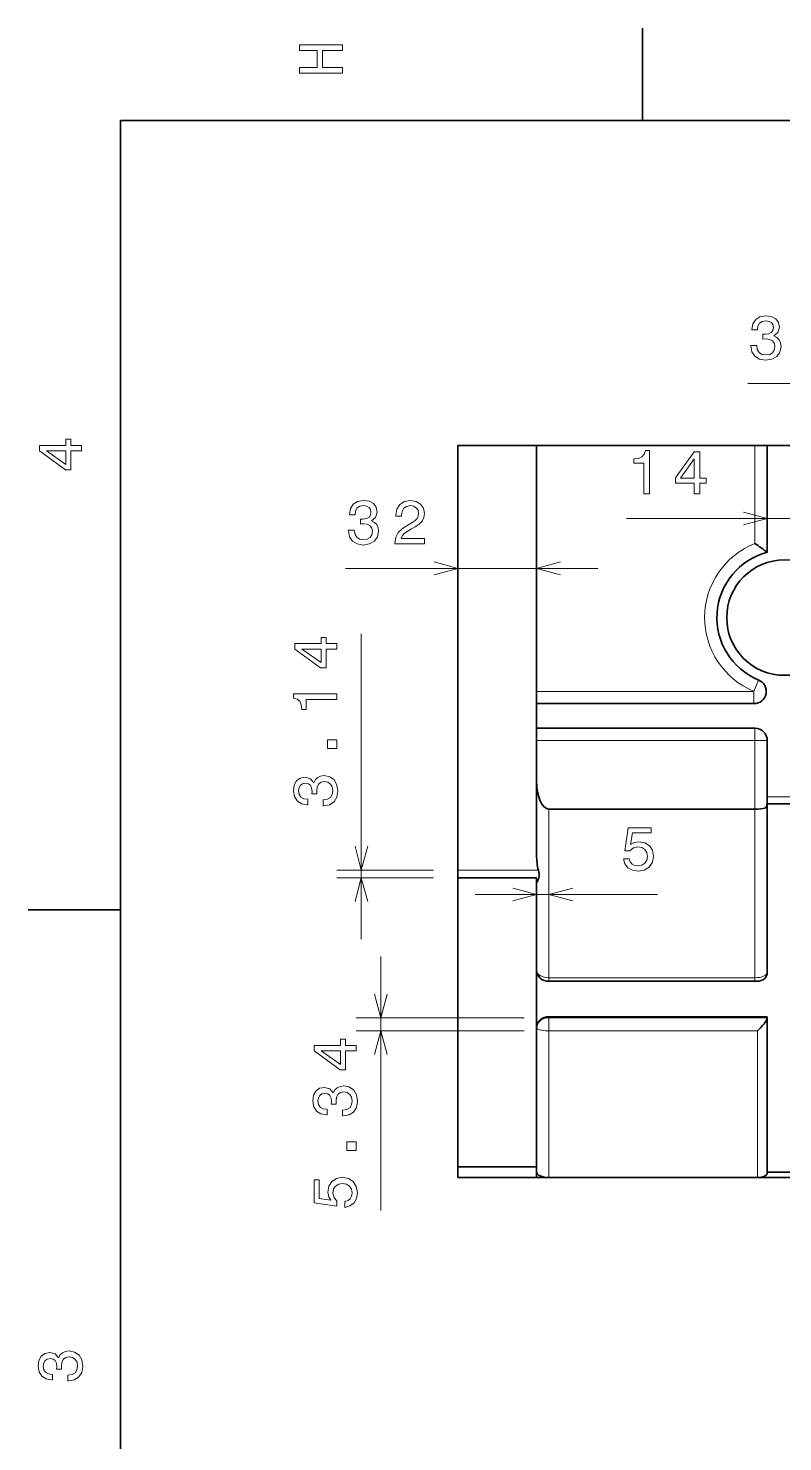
# Model space of a CAD drawing. Extents: x 0 to 420, y 0 to 297.
# Drawn here: x 2.5 to 63.9, y 179.4 to 294.5 of the extents above; entities that cross this region are included whole.
import ezdxf

# ---------------------------------------------------------------- set-up
doc = ezdxf.new("R2010")
doc.units = 0

msp = doc.modelspace()

# ---------------------------------------------------------------- linework, layer by layer
at = {"color": 7, "lineweight": 35, "ltscale": 0.1875}
for p, q in [((52.5, 287), (52.5, 294.5)), ((10, 222.7), (2.5, 222.7))]:
    msp.add_line(p, q, dxfattribs=at)
at = {"color": 7, "lineweight": 35}
for p, q in [((410, 287), (10, 287)), ((10, 287), (10, 10)), ((37.48, 260.52), (37.48, 225.94)), ((43.88, 260.52), (43.88, 227.14)), ((37.48, 225.31), (37.48, 201.76)), ((43.88, 225.31), (43.88, 201.76))]:
    msp.add_line(p, q, dxfattribs=at)
at = {"color": 7, "lineweight": 13, "ltscale": 0.444301}
msp.add_line((61.09, 265.56), (78.86, 265.56), dxfattribs=at)
at = {"color": 7, "lineweight": 35, "ltscale": 0.159981}
for p, q in [((43.88, 260.52), (37.48, 260.52)), ((37.48, 225.31), (43.88, 225.31)), ((43.88, 201.76), (37.48, 201.76))]:
    msp.add_line(p, q, dxfattribs=at)
at = {"color": 7, "lineweight": 35, "ltscale": 0.444368}
for p, q in [((61.66, 260.52), (43.88, 260.52)), ((61.66, 237.49), (43.88, 237.49)), ((62.66, 213.99), (44.88, 213.99))]:
    msp.add_line(p, q, dxfattribs=at)
at = {"color": 7, "lineweight": 35, "ltscale": 0.025}
for p, q in [((62.66, 260.52), (61.66, 260.52)), ((43.88, 200.9), (44.88, 200.9))]:
    msp.add_line(p, q, dxfattribs=at)
at = {"color": 7, "lineweight": 13, "ltscale": 0.199698}
msp.add_line((61.66, 260.52), (61.66, 252.54), dxfattribs=at)
at = {"color": 7, "lineweight": 35, "ltscale": 0.07}
for p, q in [((62.66, 260.52), (65.46, 260.52)), ((62.66, 231.33), (65.46, 231.33)), ((62.66, 201.33), (65.46, 201.33)), ((62.66, 200.9), (65.46, 200.9))]:
    msp.add_line(p, q, dxfattribs=at)
at = {"color": 7, "lineweight": 35, "ltscale": 0.217744}
msp.add_line((62.66, 260.52), (62.66, 251.81), dxfattribs=at)
at = {"color": 7, "lineweight": 13, "ltscale": 0.481656}
msp.add_line((51.19, 254.58), (70.46, 254.58), dxfattribs=at)
at = {"color": 7, "lineweight": 13}
for p, q in [((28.33, 250.51), (48.88, 250.51)), ((29.61, 220.31), (29.61, 245.18)), ((31.19, 198.2), (31.19, 218.91))]:
    msp.add_line(p, q, dxfattribs=at)
at = {"color": 7, "lineweight": 13, "ltscale": 0.025}
for p, q in [((61.58, 240.49), (61.96, 241.41)), ((61.58, 240.49), (61.58, 239.49)), ((61.66, 236.49), (61.66, 237.49)), ((62.66, 236.49), (61.66, 236.49))]:
    msp.add_line(p, q, dxfattribs=at)
at = {"color": 7, "lineweight": 13, "ltscale": 0.442427}
msp.add_line((43.88, 240.49), (61.58, 240.49), dxfattribs=at)
at = {"color": 7, "lineweight": 35, "ltscale": 0.442427}
msp.add_line((43.88, 239.49), (61.58, 239.49), dxfattribs=at)
at = {"color": 7, "lineweight": 13, "ltscale": 0.444368}
for p, q in [((61.66, 236.49), (43.88, 236.49)), ((62.66, 213.91), (44.88, 213.91))]:
    msp.add_line(p, q, dxfattribs=at)
at = {"color": 7, "lineweight": 13, "ltscale": 0.139768}
msp.add_line((61.66, 236.49), (61.66, 230.9), dxfattribs=at)
at = {"color": 7, "lineweight": 35, "ltscale": 0.114768}
msp.add_line((62.66, 236.49), (62.66, 231.9), dxfattribs=at)
at = {"color": 7, "lineweight": 13, "ltscale": 0.07}
msp.add_line((62.66, 231.9), (65.46, 231.9), dxfattribs=at)
at = {"color": 7, "lineweight": 13, "ltscale": 0.343353}
for p, q in [((44.88, 230.9), (44.88, 217.16)), ((61.66, 230.9), (61.66, 217.16))]:
    msp.add_line(p, q, dxfattribs=at)
at = {"color": 7, "lineweight": 35, "ltscale": 0.419368}
msp.add_line((61.66, 230.9), (44.88, 230.9), dxfattribs=at)
at = {"color": 7, "lineweight": 35, "ltscale": 0.343353}
msp.add_line((62.66, 231.33), (62.66, 217.6), dxfattribs=at)
at = {"color": 7, "lineweight": 13, "ltscale": 0.196762}
for p, q in [((35.48, 225.94), (27.61, 225.94)), ((35.48, 225.31), (27.61, 225.31))]:
    msp.add_line(p, q, dxfattribs=at)
at = {"color": 7, "lineweight": 35, "ltscale": 0.015701}
msp.add_line((37.48, 225.31), (37.48, 225.94), dxfattribs=at)
at = {"color": 7, "lineweight": 13, "ltscale": 0.163608}
msp.add_line((44.03, 225.94), (37.48, 225.94), dxfattribs=at)
at = {"color": 7, "lineweight": 13, "ltscale": 0.079766}
msp.add_line((43.88, 225.14), (43.88, 221.95), dxfattribs=at)
at = {"color": 7, "lineweight": 13, "ltscale": 0.371135}
msp.add_line((38.88, 223.95), (53.73, 223.95), dxfattribs=at)
at = {"color": 7, "lineweight": 13, "ltscale": 0.419368}
msp.add_line((44.88, 217.16), (61.66, 217.16), dxfattribs=at)
at = {"color": 7, "lineweight": 13, "ltscale": 0.007159}
for p, q in [((44.88, 216.88), (44.88, 217.16)), ((61.66, 217.16), (61.66, 216.88))]:
    msp.add_line(p, q, dxfattribs=at)
at = {"color": 7, "lineweight": 35, "ltscale": 0.424368}
for p, q in [((44.88, 216.88), (61.86, 216.88)), ((61.86, 200.9), (44.88, 200.9))]:
    msp.add_line(p, q, dxfattribs=at)
at = {"color": 7, "lineweight": 13, "ltscale": 0.342264}
for p, q in [((42.88, 213.91), (29.19, 213.91)), ((42.88, 212.84), (29.19, 212.84))]:
    msp.add_line(p, q, dxfattribs=at)
at = {"color": 7, "lineweight": 13, "ltscale": 0.002172}
msp.add_line((44.88, 213.91), (44.88, 213.99), dxfattribs=at)
at = {"color": 7, "lineweight": 13, "ltscale": 0.026701}
msp.add_line((44.88, 212.84), (44.88, 213.91), dxfattribs=at)
at = {"color": 7, "lineweight": 35, "ltscale": 0.316569}
msp.add_line((62.66, 213.99), (62.66, 201.33), dxfattribs=at)
at = {"color": 7, "lineweight": 13, "ltscale": 0.424368}
msp.add_line((61.86, 212.84), (44.88, 212.84), dxfattribs=at)
at = {"color": 7, "lineweight": 13, "ltscale": 0.298553}
for p, q in [((44.88, 212.84), (44.88, 200.9)), ((61.86, 212.84), (61.86, 200.9))]:
    msp.add_line(p, q, dxfattribs=at)
at = {"color": 7, "lineweight": 35, "ltscale": 0.021713}
for p, q in [((37.48, 201.76), (37.48, 200.9)), ((43.88, 201.76), (43.88, 200.9))]:
    msp.add_line(p, q, dxfattribs=at)
at = {"color": 7, "lineweight": 35, "ltscale": 0.15998}
msp.add_line((37.48, 200.9), (43.88, 200.9), dxfattribs=at)
at = {"color": 7, "lineweight": 35, "ltscale": 0.02}
msp.add_line((61.86, 200.9), (62.66, 200.9), dxfattribs=at)
at = {"color": 7, "lineweight": 35, "ltscale": 0.002171}
msp.add_line((62.66, 201.24), (62.66, 201.33), dxfattribs=at)
at = {"color": 7, "lineweight": 13}
for points in [[(28.08, 290.83), (28.08, 291.3), (26.44, 291.3), (26.44, 292.7), (28.08, 292.7), (28.08, 293.16), (24.58, 293.16), (24.58, 292.7), (26.01, 292.7), (26.01, 291.3), (24.58, 291.3), (24.58, 290.83)], [(61.33, 268.66), (61.33, 268.63), (61.41, 268.14), (61.65, 267.78), (62.02, 267.55), (62.52, 267.46), (63.04, 267.55), (63.44, 267.77), (63.69, 268.12), (63.78, 268.58), (63.74, 268.87), (63.63, 269.12), (63.45, 269.3), (63.2, 269.44), (63.53, 269.71), (63.65, 270.14), (63.57, 270.54), (63.36, 270.84), (63, 271.02), (62.52, 271.09), (62.06, 271.01), (61.72, 270.79), (61.49, 270.43), (61.41, 269.96), (61.41, 269.93), (61.86, 269.93), (61.9, 270.25), (62.03, 270.48), (62.25, 270.62), (62.54, 270.67), (62.81, 270.63), (63, 270.53), (63.11, 270.36), (63.16, 270.12), (63.11, 269.88), (62.99, 269.71), (62.78, 269.61), (62.49, 269.58), (62.3, 269.58), (62.3, 269.19), (62.54, 269.2), (62.86, 269.15), (63.1, 269.03), (63.24, 268.83), (63.29, 268.58), (63.23, 268.28), (63.09, 268.07), (62.86, 267.93), (62.55, 267.89), (62.23, 267.94), (62, 268.09), (61.85, 268.33), (61.8, 268.66)], [(6.83, 260.08), (6.83, 260.53), (5.97, 260.53), (5.97, 261.03), (5.56, 261.03), (5.56, 260.53), (3.41, 260.53), (3.41, 260.07), (5.52, 258.54), (5.97, 258.54), (5.97, 260.08)], [(5.56, 258.96), (3.99, 260.08), (5.56, 260.08)], [(52.62, 256.58), (53.08, 256.58), (53.08, 260.11), (52.74, 260.11), (52.64, 259.8), (52.46, 259.59), (52.19, 259.47), (51.8, 259.43), (51.8, 259.07), (52.62, 259.07)], [(56.72, 256.58), (57.18, 256.58), (57.18, 257.45), (57.68, 257.45), (57.68, 257.85), (57.18, 257.85), (57.18, 260.01), (56.72, 260.01), (55.19, 257.89), (55.19, 257.45), (56.72, 257.45)], [(55.61, 257.85), (56.72, 259.42), (56.72, 257.85)], [(28.58, 253.61), (28.58, 253.58), (28.66, 253.09), (28.89, 252.73), (29.27, 252.5), (29.76, 252.41), (30.29, 252.5), (30.68, 252.72), (30.93, 253.07), (31.02, 253.53), (30.98, 253.82), (30.87, 254.07), (30.69, 254.25), (30.45, 254.39), (30.77, 254.66), (30.89, 255.09), (30.82, 255.49), (30.6, 255.78), (30.25, 255.97), (29.76, 256.04), (29.31, 255.96), (28.96, 255.73), (28.73, 255.38), (28.66, 254.91), (28.66, 254.88), (29.11, 254.88), (29.15, 255.2), (29.28, 255.43), (29.49, 255.57), (29.79, 255.62), (30.05, 255.58), (30.24, 255.48), (30.36, 255.31), (30.4, 255.07), (30.36, 254.83), (30.24, 254.66), (30.02, 254.56), (29.74, 254.53), (29.54, 254.53), (29.54, 254.14), (29.79, 254.15), (30.1, 254.1), (30.34, 253.98), (30.48, 253.78), (30.53, 253.53), (30.48, 253.23), (30.33, 253.02), (30.1, 252.88), (29.79, 252.83), (29.47, 252.88), (29.24, 253.04), (29.1, 253.28), (29.04, 253.61)], [(32.35, 252.51), (34.76, 252.51), (34.76, 252.95), (32.86, 252.95), (32.96, 253.18), (33.14, 253.38), (33.7, 253.74), (34, 253.89), (34.33, 254.11), (34.57, 254.36), (34.71, 254.66), (34.76, 254.99), (34.67, 255.42), (34.44, 255.75), (34.07, 255.96), (33.6, 256.04), (33.12, 255.95), (32.75, 255.71), (32.51, 255.34), (32.43, 254.84), (32.43, 254.77), (32.89, 254.77), (32.89, 254.81), (32.94, 255.15), (33.07, 255.4), (33.29, 255.56), (33.58, 255.62), (33.87, 255.57), (34.09, 255.44), (34.23, 255.25), (34.28, 255), (34.24, 254.77), (34.15, 254.57), (33.99, 254.4), (33.76, 254.25), (33.47, 254.09), (32.97, 253.77), (32.62, 253.44), (32.42, 253.04), (32.35, 252.53)], [(27.61, 243.94), (27.61, 244.39), (26.75, 244.39), (26.75, 244.89), (26.34, 244.89), (26.34, 244.39), (24.19, 244.39), (24.19, 243.94), (26.3, 242.4), (26.75, 242.4), (26.75, 243.94)], [(26.34, 242.83), (24.77, 243.94), (26.34, 243.94)], [(27.61, 239.84), (27.61, 240.29), (24.09, 240.29), (24.09, 239.95), (24.4, 239.86), (24.6, 239.68), (24.72, 239.4), (24.76, 239.02), (25.12, 239.02), (25.12, 239.84)], [(27.61, 235.84), (27.61, 236.54), (26.86, 236.54), (26.86, 235.84)], [(26.51, 231.18), (26.55, 231.18), (27.03, 231.26), (27.4, 231.5), (27.63, 231.87), (27.71, 232.37), (27.63, 232.89), (27.41, 233.29), (27.05, 233.54), (26.6, 233.63), (26.3, 233.59), (26.06, 233.48), (25.87, 233.3), (25.74, 233.05), (25.47, 233.38), (25.03, 233.5), (24.64, 233.42), (24.34, 233.21), (24.15, 232.85), (24.09, 232.37), (24.17, 231.92), (24.39, 231.57), (24.74, 231.34), (25.21, 231.26), (25.25, 231.26), (25.25, 231.71), (24.93, 231.75), (24.69, 231.88), (24.55, 232.1), (24.5, 232.39), (24.54, 232.66), (24.65, 232.85), (24.82, 232.96), (25.05, 233.01), (25.3, 232.96), (25.47, 232.84), (25.57, 232.63), (25.6, 232.34), (25.59, 232.15), (25.99, 232.15), (25.98, 232.39), (26.03, 232.71), (26.15, 232.95), (26.34, 233.09), (26.6, 233.14), (26.89, 233.09), (27.11, 232.94), (27.25, 232.71), (27.29, 232.4), (27.24, 232.08), (27.09, 231.85), (26.85, 231.7), (26.51, 231.65)], [(50.96, 226.86), (51.07, 226.44), (51.32, 226.12), (51.68, 225.92), (52.15, 225.84), (52.65, 225.94), (53.05, 226.18), (53.31, 226.58), (53.4, 227.08), (53.32, 227.55), (53.07, 227.92), (52.69, 228.15), (52.21, 228.24), (51.83, 228.18), (51.54, 228.01), (51.68, 228.96), (53.21, 228.96), (53.21, 229.37), (51.34, 229.37), (51.06, 227.51), (51.46, 227.51), (51.76, 227.75), (52.13, 227.84), (52.45, 227.78), (52.7, 227.62), (52.86, 227.37), (52.91, 227.05), (52.86, 226.74), (52.69, 226.49), (52.45, 226.33), (52.13, 226.28), (51.86, 226.31), (51.66, 226.43), (51.5, 226.61), (51.43, 226.86)], [(29.19, 211.2), (29.19, 211.65), (28.33, 211.65), (28.33, 212.15), (27.92, 212.15), (27.92, 211.65), (25.77, 211.65), (25.77, 211.2), (27.88, 209.66), (28.33, 209.66), (28.33, 211.2)], [(27.92, 210.09), (26.35, 211.2), (27.92, 211.2)], [(28.09, 205.92), (28.13, 205.92), (28.61, 206), (28.98, 206.23), (29.21, 206.61), (29.29, 207.1), (29.21, 207.63), (28.99, 208.02), (28.63, 208.27), (28.18, 208.36), (27.88, 208.32), (27.64, 208.21), (27.45, 208.03), (27.32, 207.79), (27.04, 208.12), (26.61, 208.23), (26.22, 208.16), (25.92, 207.94), (25.73, 207.59), (25.67, 207.1), (25.75, 206.65), (25.97, 206.3), (26.32, 206.07), (26.79, 206), (26.83, 206), (26.83, 206.45), (26.5, 206.49), (26.27, 206.62), (26.13, 206.83), (26.08, 207.13), (26.12, 207.39), (26.23, 207.58), (26.4, 207.7), (26.63, 207.74), (26.88, 207.7), (27.04, 207.58), (27.15, 207.36), (27.18, 207.08), (27.17, 206.88), (27.57, 206.88), (27.56, 207.13), (27.6, 207.44), (27.73, 207.68), (27.92, 207.82), (28.18, 207.87), (28.47, 207.82), (28.69, 207.67), (28.82, 207.44), (28.87, 207.13), (28.82, 206.81), (28.67, 206.58), (28.43, 206.44), (28.09, 206.38)], [(29.19, 203.1), (29.19, 203.8), (28.44, 203.8), (28.44, 203.1)], [(28.28, 198.46), (28.69, 198.58), (29.02, 198.82), (29.22, 199.19), (29.29, 199.65), (29.2, 200.16), (28.96, 200.56), (28.56, 200.81), (28.06, 200.91), (27.59, 200.82), (27.22, 200.58), (26.98, 200.2), (26.9, 199.71), (26.96, 199.33), (27.13, 199.04), (26.18, 199.18), (26.18, 200.71), (25.77, 200.71), (25.77, 198.84), (27.62, 198.57), (27.62, 198.97), (27.39, 199.26), (27.3, 199.63), (27.36, 199.96), (27.52, 200.2), (27.77, 200.36), (28.08, 200.42), (28.4, 200.36), (28.65, 200.2), (28.8, 199.95), (28.86, 199.63), (28.82, 199.37), (28.71, 199.16), (28.53, 199.01), (28.28, 198.93)], [(5.73, 184.33), (5.77, 184.33), (6.25, 184.41), (6.62, 184.65), (6.85, 185.02), (6.93, 185.51), (6.85, 186.04), (6.63, 186.43), (6.27, 186.68), (5.82, 186.78), (5.52, 186.73), (5.28, 186.62), (5.09, 186.44), (4.96, 186.2), (4.68, 186.53), (4.25, 186.64), (3.86, 186.57), (3.56, 186.35), (3.37, 186), (3.31, 185.51), (3.39, 185.06), (3.61, 184.71), (3.96, 184.49), (4.43, 184.41), (4.47, 184.41), (4.47, 184.86), (4.15, 184.9), (3.91, 185.03), (3.77, 185.24), (3.72, 185.54), (3.76, 185.8), (3.87, 185.99), (4.04, 186.11), (4.27, 186.15), (4.52, 186.11), (4.68, 185.99), (4.79, 185.78), (4.82, 185.49), (4.81, 185.29), (5.21, 185.29), (5.2, 185.54), (5.24, 185.86), (5.37, 186.09), (5.56, 186.24), (5.82, 186.29), (6.11, 186.23), (6.33, 186.08), (6.47, 185.85), (6.51, 185.54), (6.46, 185.23), (6.31, 184.99), (6.07, 184.85), (5.73, 184.79)]]:
    msp.add_lwpolyline(points, close=True, dxfattribs=at)
for points in [[(60.73, 254.06), (62.66, 254.58), (60.73, 255.1)], [(35.55, 249.99), (37.48, 250.51), (35.55, 251.03)], [(45.82, 251.03), (43.88, 250.51), (45.82, 249.99)], [(29.1, 227.87), (29.61, 225.94), (30.13, 227.87)], [(30.13, 223.38), (29.61, 225.31), (29.1, 223.38)], [(41.95, 223.43), (43.88, 223.95), (41.95, 224.46)], [(46.82, 224.46), (44.88, 223.95), (46.82, 223.43)], [(30.68, 215.84), (31.19, 213.91), (31.71, 215.84)], [(43.88, 213.09), (43.89, 213.07), (43.9, 213.05), (43.92, 213.03), (43.94, 213.01), (43.97, 212.99), (44.01, 212.97), (44.07, 212.94), (44.13, 212.92), (44.28, 212.89), (44.44, 212.86), (44.61, 212.85), (44.75, 212.84), (44.88, 212.84)], [(31.71, 210.91), (31.19, 212.84), (30.68, 210.91)]]:
    msp.add_lwpolyline(points, dxfattribs=at)
at = {"color": 7, "lineweight": 35}
for points in [[(62.66, 231.9), (62.66, 231.6), (62.65, 231.45), (62.64, 231.32), (62.63, 231.26), (62.62, 231.2), (62.6, 231.15), (62.57, 231.09), (62.53, 231.04), (62.48, 231)], [(62.48, 231), (62.54, 231.04), (62.59, 231.1), (62.62, 231.16), (62.64, 231.24), (62.65, 231.27)], [(44.03, 225.94), (44.07, 225.77), (44.08, 225.68), (44.09, 225.61), (44.1, 225.54), (44.09, 225.42), (44.07, 225.3), (44.04, 225.2), (44.02, 225.15), (44, 225.1), (43.95, 225.02), (43.91, 224.96)], [(43.88, 224.94), (43.89, 224.94), (43.89, 224.94), (43.91, 224.96)], [(61.86, 212.84), (62, 212.97), (62.14, 213.12), (62.28, 213.27), (62.37, 213.38), (62.46, 213.5), (62.54, 213.62), (62.6, 213.73), (62.63, 213.78), (62.65, 213.83), (62.65, 213.87), (62.66, 213.91)]]:
    msp.add_lwpolyline(points, dxfattribs=at)
msp.add_circle((64.06, 246.5), 4.7, dxfattribs=at)
at = {"color": 7, "lineweight": 13}
msp.add_arc((64.06, 246.5), 6.5, 111.6682, 247.5936, dxfattribs=at)
at = {"color": 7, "lineweight": 35}
for centre, radius, start, end in [((50.26, 235.69), 20.34, 52.449, 55.9244), ((64.06, 246.5), 5.5, 104.7467, 247.5936), ((61.58, 240.49), 1, 270, 67.5936), ((61.66, 236.49), 1, 0, 90), ((43.88, 224.94), 0.00136, 167.5602, 271.0069)]:
    msp.add_arc(centre, radius, start, end, dxfattribs=at)
for centre, major_axis, ratio, start_param, end_param in [((44.88, 233.2), (0, -2.3), 0.43427, 4.712389, 6.283185), ((61.66, 231.12), (1, 0), 0.228424, 4.712241, 5.681927), ((61.66, 231.33), (-1, 0), 0.43427, 3.009751, 3.141593), ((44.88, 227.13), (0, -2.3), 0.434237, 4.710805, 5.256231), ((44.88, 217.78), (1, 0), 0.900783, 3.141593, 4.712389), ((61.86, 217.6), (0.8, 0), 0.900782, 4.712429, 6.283214), ((44.88, 213.09), (1, 0), 0.900783, 1.570796, 3.141593), ((44.88, 201.33), (-1, 0), 0.43427, 6.283185, 7.853982), ((61.86, 201.24), (-0.8, 0), 0.43427, 1.570796, 3.141593)]:
    msp.add_ellipse(centre, major_axis=major_axis, ratio=ratio, start_param=start_param, end_param=end_param, dxfattribs=at)
at = {"color": 7, "lineweight": 13}
for centre, major_axis, ratio, start_param, end_param in [((44.88, 217.78), (1, 0), 0.614426, 3.141599, 4.71242), ((61.66, 217.6), (-1, 0), 0.43427, 1.570796, 3.141593), ((44.88, 213.09), (1, 0), 0.813929, 1.570816, 3.141604)]:
    msp.add_ellipse(centre, major_axis=major_axis, ratio=ratio, start_param=start_param, end_param=end_param, dxfattribs=at)

doc.saveas('drawing.dxf')
